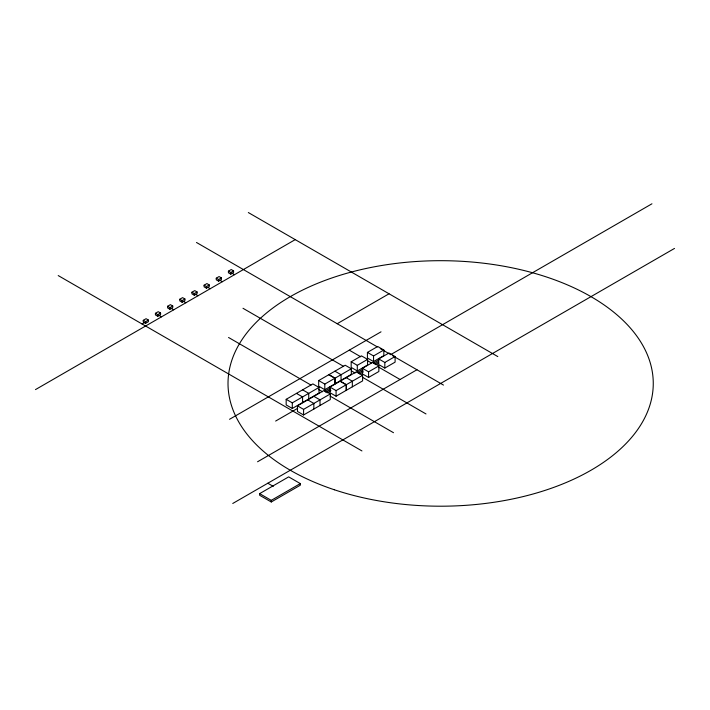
<?xml version="1.0" encoding="UTF-8"?>
<svg xmlns="http://www.w3.org/2000/svg" width="710" height="710" viewBox="0 0 710 710"><rect width="100%" height="100%" fill="white"/><g stroke="black" fill="none" stroke-linecap="round" stroke-linejoin="round"><path stroke-width="1.06" d="M143.26 320.325L146.074 318.701L148.417 320.059L148.417 321.683L145.603 323.307L143.26 321.95L143.26 320.325L145.603 321.683L148.417 320.059M155.428 313.305L158.241 311.681L160.584 313.03L160.584 314.654L157.771 316.287L155.428 314.929L155.428 313.305L157.771 314.654L160.584 313.03M167.595 306.276L170.409 304.652L172.752 306.01L172.752 307.634L169.938 309.258L167.595 307.909L167.595 306.276L169.938 307.634L172.752 306.01M179.763 299.256L182.576 297.632L184.919 298.981L184.919 300.614L182.106 302.238L179.763 300.88L179.763 299.256L182.106 300.614L184.919 298.981M191.922 292.227L194.744 290.603L197.087 291.961L197.087 293.585L194.274 295.209L191.922 293.86L191.922 292.227L194.274 293.585L197.087 291.961M204.089 285.207L206.903 283.583L209.255 284.941L209.255 286.565L206.441 288.189L204.089 286.831L204.089 285.207L206.441 286.565L209.255 284.941M216.257 278.187L219.07 276.554L221.422 277.912L221.422 279.536L218.6 281.16L216.257 279.811L216.257 278.187L218.6 279.536L221.422 277.912M228.425 271.158L231.238 269.534L233.581 270.892L233.581 272.516L230.768 274.14L228.425 272.782L228.425 271.158L230.768 272.516L233.581 270.892M142.08 323.991L144.432 322.633M35.5 389.586L295.236 239.625M337.197 323.716L389.036 293.789M229.525 419.299L381.022 331.827M286.174 399.322L312.879 383.906L319.003 387.438L319.003 393.047L292.298 408.463L286.174 404.931L286.174 399.322L292.298 402.854L319.003 387.438M318.675 380.56L345.202 365.242L351.326 368.774L351.326 374.383L324.798 389.701L318.675 386.169L318.675 380.56L324.798 384.092L351.326 368.774M351.175 361.789L361.452 355.861L367.576 359.393L367.576 365.002L357.299 370.939L351.175 367.398L351.175 361.789L357.299 365.33L367.576 359.393M367.425 352.408L377.702 346.48L383.826 350.012L383.826 355.621L373.549 361.559L367.425 358.017L367.425 352.408L373.549 355.941L383.826 350.012M297.454 405.836L324.159 390.411L330.283 393.952L330.283 399.561L303.578 414.977L297.454 411.445L297.454 405.836L303.578 409.368L330.283 393.952M329.955 387.065L356.482 371.756L362.606 375.288L362.606 380.897L336.078 396.215L329.955 392.683L329.955 387.065L336.078 390.606L362.606 375.288M362.455 368.304L372.732 362.375L378.856 365.907L378.856 371.516L368.579 377.445L362.455 373.913L362.455 368.304L368.579 371.836L378.856 365.907M378.705 358.923L388.982 352.994L395.106 356.526L395.106 362.135L384.829 368.064L378.705 364.532L378.705 358.923L384.829 362.455L395.106 356.526M324.532 391.343L330.265 388.033M357.032 372.581L362.774 369.271M373.283 363.2L379.025 359.881M275.64 421.065L297.712 408.312M325.553 392.239L330.354 389.47M358.195 373.398L362.996 370.629M374.516 363.973L378.35 361.763M390.722 354.618L651.949 203.797M327.115 392.834L330.94 390.624M359.615 374.063L363.44 371.862M375.865 364.683L378.732 363.032M257.57 461.766L416.939 369.759M232.756 503.47L674.5 248.429M259.638 493.636L288.677 476.872L300.312 483.59L300.312 485.214L271.273 501.979L259.638 495.26L259.638 493.636L271.273 500.355L300.312 483.59M248.331 212.547L497.799 356.58M196.484 242.483L377.409 346.933M380.276 348.592L382.193 349.702M384.11 350.802L390.811 354.672M392.639 355.728L443.475 385.077M232.179 273.323L234.522 274.681M349.267 350.163L360.769 356.802M367.478 360.68L371.312 362.89M378.98 367.318L400.067 379.495M220.011 280.352L222.354 281.701M207.844 287.373L210.187 288.73M242.989 308.282L343.596 366.369M351.264 370.798L355.098 373.007M362.757 377.436L426 413.948M334.925 371.17L341.048 374.711L341.048 380.32M346.205 377.684L352.329 381.217L352.329 386.835M195.676 294.401L198.019 295.75M328.952 374.623L335.076 378.155L335.076 383.773M340.232 381.137L346.356 384.669L346.356 390.278M328.765 374.729L334.889 378.261L334.889 383.87M340.046 381.243L346.169 384.776L346.169 390.385M183.508 301.422L185.86 302.779M228.549 337.481L311.024 385.095M318.692 389.524L322.535 391.734M330.203 396.171L393.5 432.709M171.341 308.451L173.693 309.8M302.611 389.834L308.726 393.367L308.726 398.976M313.891 396.349L320.006 399.881L320.006 405.49M296.452 393.393L302.575 396.925L302.575 402.534M307.732 399.899L313.855 403.44L313.855 409.049M159.182 315.471L161.525 316.829M58.211 275.569L361.94 450.93M267.821 483.217L273.252 486.35M384.829 362.455L384.829 368.064M373.549 355.941L373.549 361.559M368.579 371.836L368.579 377.445M357.299 365.33L357.299 370.939M336.078 390.606L336.078 396.215M324.798 384.092L324.798 389.701M303.578 409.368L303.578 414.977M292.298 402.854L292.298 408.463M271.273 500.355L271.273 501.979M230.768 272.516L230.768 274.14M218.6 279.536L218.6 281.16M206.441 286.565L206.441 288.189M194.274 293.585L194.274 295.209M182.106 300.614L182.106 302.238M169.938 307.634L169.938 309.258M157.771 314.654L157.771 316.287M145.603 321.683L145.603 323.307M334.33 489.758A212.627 122.759 0 0 0 653.262 383.444A212.627 122.759 0 0 0 334.33 277.131A212.627 122.759 0 0 0 334.33 489.758"/></g></svg>
